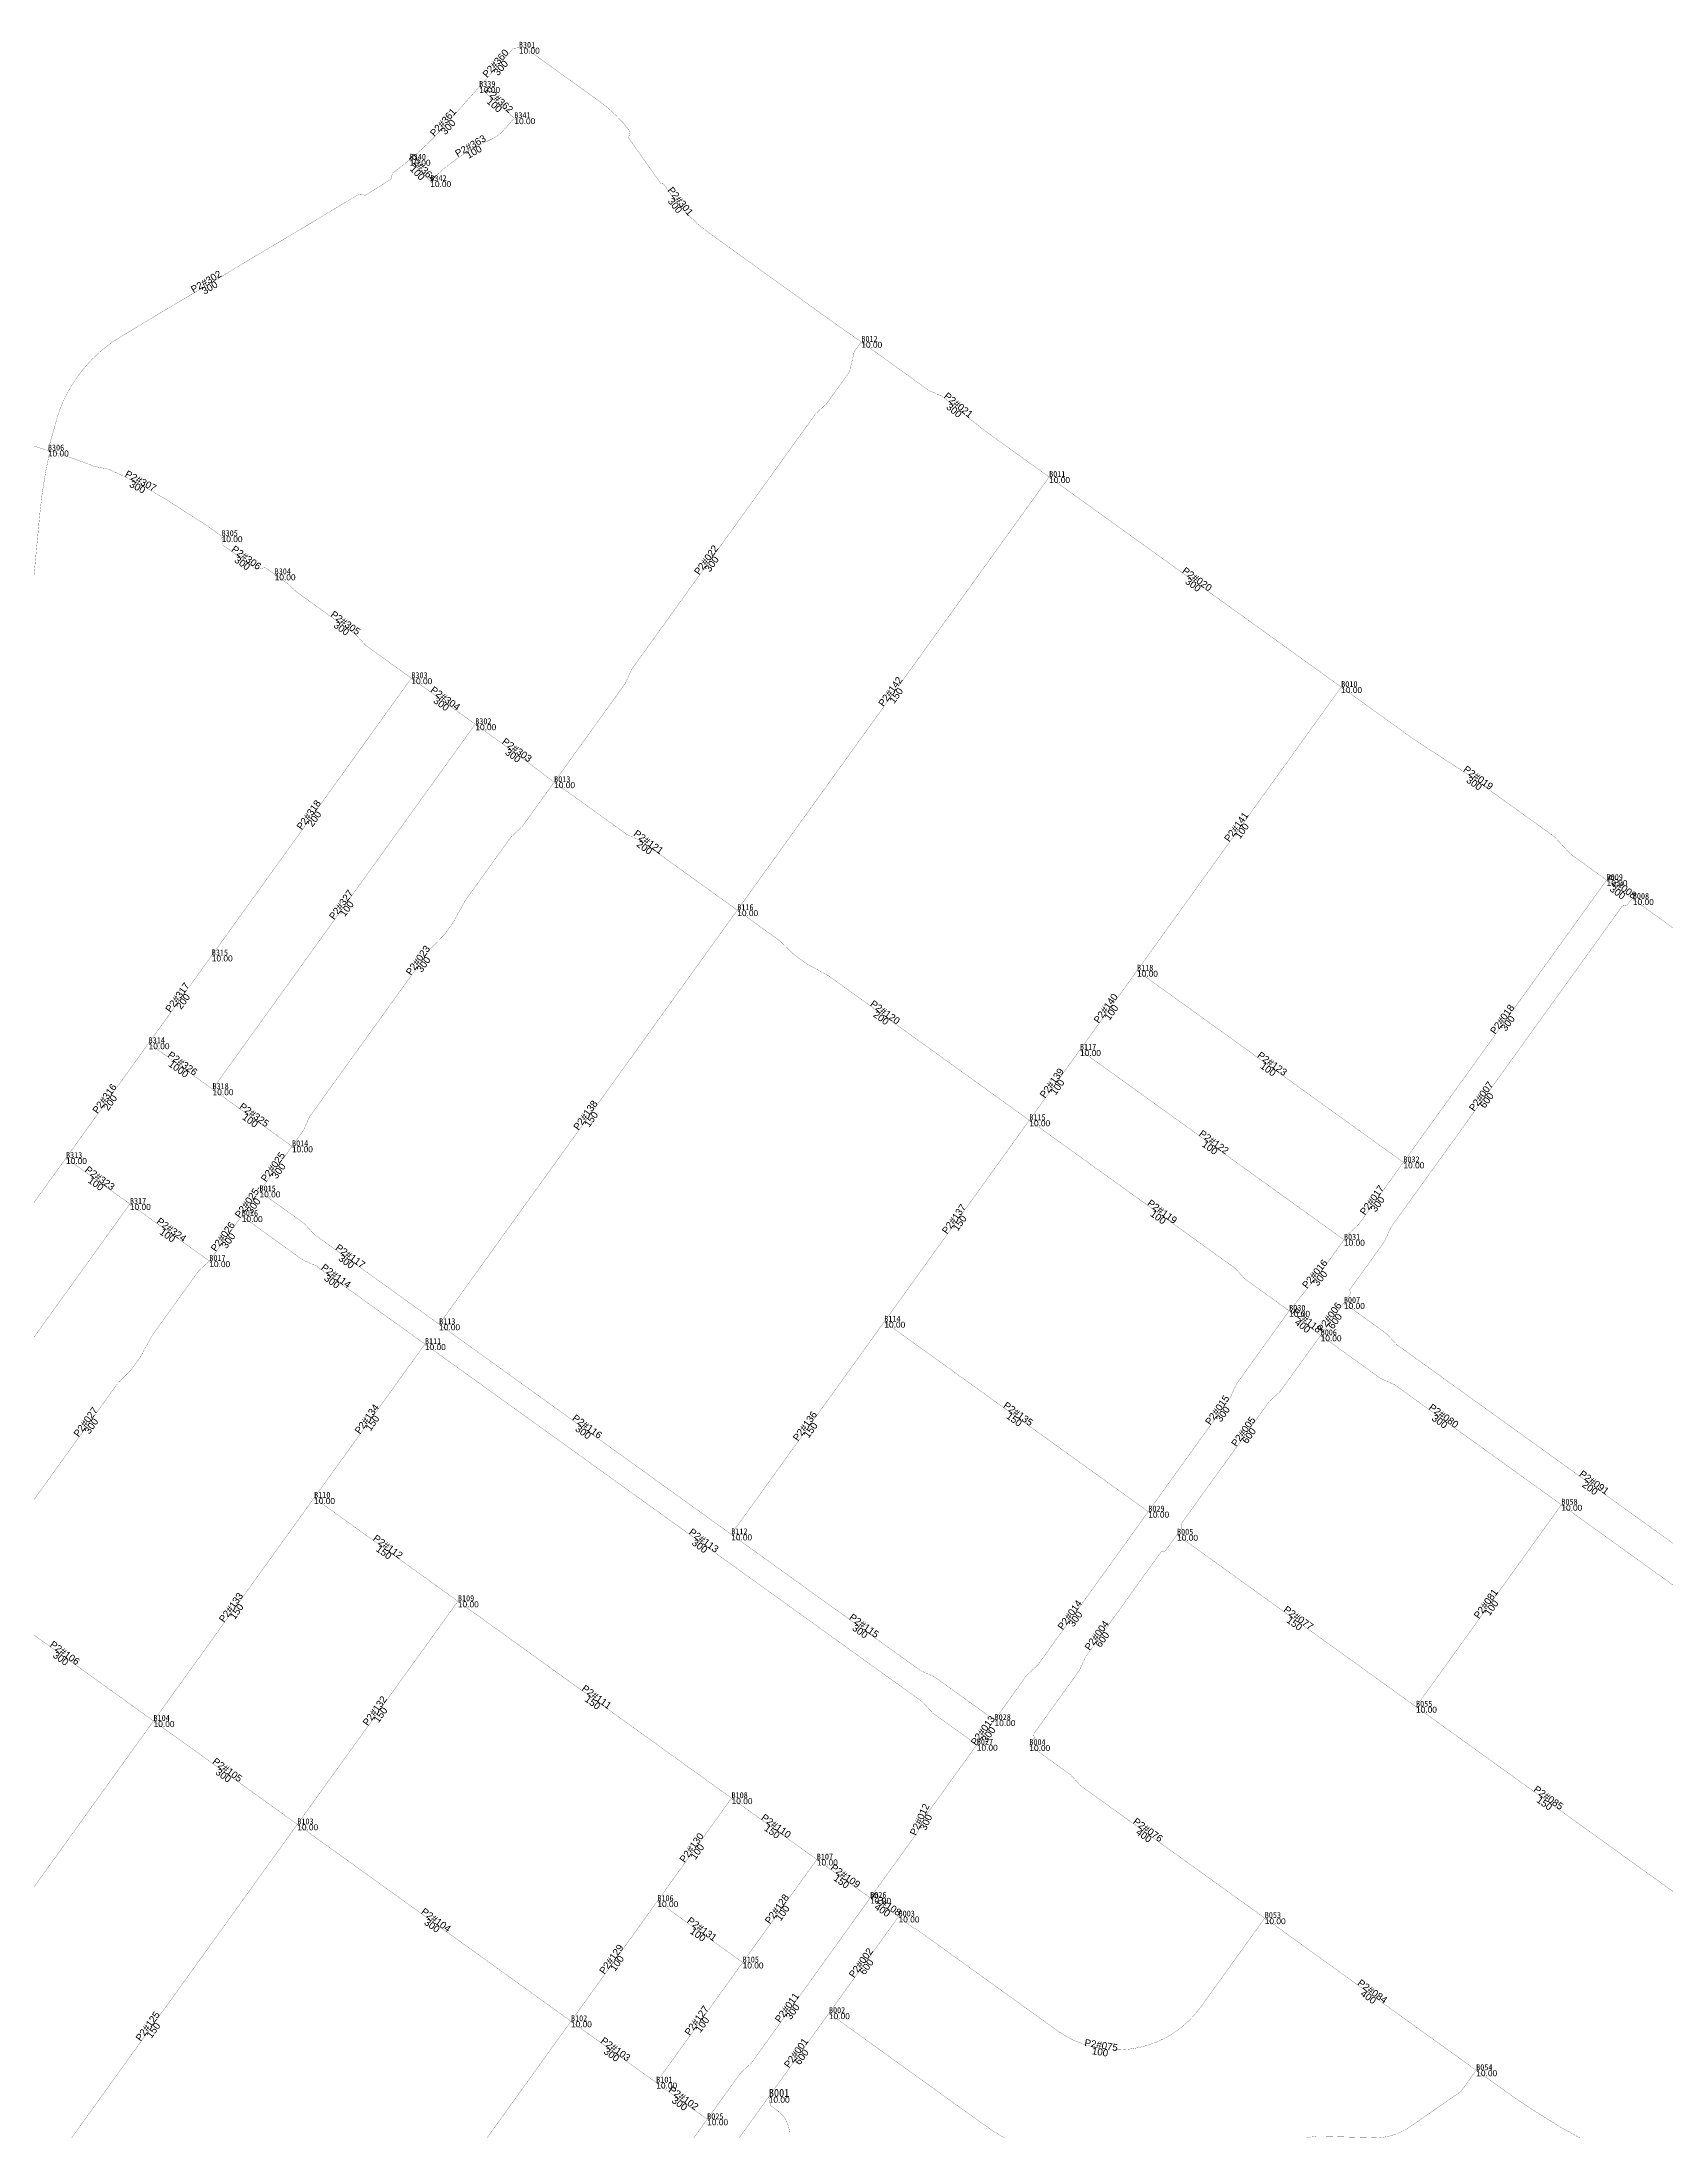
# Model space of a CAD drawing. Header units: metres. Extents: x 145475 to 149778, y 297310 to 301410.
# Drawn here: x 146320 to 147950, y 299313 to 301410 of the extents above; entities that cross this region are included whole.
import ezdxf
from ezdxf.enums import TextEntityAlignment as Align

# ---------------------------------------------------------------- set-up
doc = ezdxf.new("R2010")
doc.units = ezdxf.units.M
for name, color, linetype in [('L_diameter', 3, 'Continuous'), ('L_FH', 10, 'Continuous'), ('L_Junction', 1, 'Continuous'), ('L_pipeline', 5, 'Continuous'), ('L_pipes', 2, 'Continuous')]:
    doc.layers.add(name, color=color, linetype=linetype)
doc.styles.get("Standard").update_dxf_attribs({"font": 'arial.ttf'})
doc.styles.add('굴림체', font='GulimChe.ttf')

msp = doc.modelspace()

# ---------------------------------------------------------------- linework, layer by layer
at = {"layer": 'L_pipeline', "color": 5, "const_width": 0.2}
for points in [[(146759.1, 301364.3), (146793.5, 301403.1), (146799, 301403.7)], [(146759.1, 301364.3), (146794.4, 301333)], [(146710.1, 301269.8), (146689.4, 301291.2)], [(146834.4, 300666.3), (146905.9, 300765.6), (146912.2, 300779.6), (147096.7, 301036), (147107.9, 301046.4), (147130.8, 301078.3), (147135.6, 301098.6), (147142.7, 301108.4)], [(147331.2, 300972.7), (147264.3, 301020.8), (147224, 301053.6), (147210, 301059.9), (147142.7, 301108.4)], [(147018.2, 300537.8), (147331.2, 300972.7)], [(147331.2, 300972.7), (147624.3, 300761.8)], [(146553.9, 300875), (146544.7, 300881.7), (146535.5, 300880.2), (146502.1, 300904.2), (146500.6, 300913.3)], [(146691.1, 300770.7), (146645.3, 300803.6), (146634.9, 300814.8), (146575.9, 300857.3), (146566.8, 300865.8), (146553.9, 300875)], [(146691.1, 300770.7), (146490.8, 300492.3)], [(146755.2, 300724.5), (146691.1, 300770.7)], [(147419.4, 300477), (147624.3, 300761.8)], [(147890.7, 300568), (147854.7, 300593.9), (147838.2, 300611.6), (147749.6, 300675.3), (147699.1, 300708), (147624.3, 300761.8)], [(146491.5, 300358.1), (146755.2, 300724.5)], [(146755.2, 300724.5), (146797.7, 300694), (146834.4, 300666.3)], [(146571.3, 300300.7), (146582.7, 300316.6), (146589, 300330.5), (146710.2, 300498.8), (146724.2, 300513.2), (146733.2, 300525.7), (146745.3, 300547.6), (146790.9, 300611), (146802.1, 300621.4), (146834.4, 300666.3)], [(146834.4, 300666.3), (146907.5, 300613.7), (146921.4, 300607.4), (147018.2, 300537.8)], [(147686.7, 300284.6), (147890.7, 300568)], [(147917, 300549), (147890.7, 300568)], [(146719, 300122), (147018.2, 300537.8)], [(147018.2, 300537.8), (147060.9, 300507), (147075.4, 300492.9), (147087.9, 300483.9), (147109.9, 300471.8), (147311.3, 300326.8)], [(147627, 300143.4), (147633.6, 300152.6), (147632.9, 300156.7), (147667.9, 300205.3), (147674.2, 300219.3), (147906.4, 300541.9), (147911.3, 300542.7), (147915.8, 300549)], [(148421.9, 300189.4), (148389.2, 300212.9), (148342.2, 300250.4), (148089.5, 300432.3), (148039.1, 300464.9), (147988.4, 300501.3), (147974.5, 300507.6), (147917, 300549)], [(146490.8, 300492.3), (146427.4, 300404.2)], [(147362.1, 300397.5), (147419.4, 300477)], [(147686.7, 300284.6), (147419.4, 300477)], [(146427.4, 300404.2), (146344.5, 300288.9)], [(146491.5, 300358.1), (146427.4, 300404.2)], [(147311.3, 300326.8), (147362.1, 300397.5)], [(147627.1, 300206.8), (147362.1, 300397.5)], [(146571.3, 300300.7), (146491.5, 300358.1)], [(147311.3, 300326.8), (147165.7, 300124.5)], [(147311.3, 300326.8), (147517.6, 300178.4), (147528, 300167.2), (147572.1, 300135.5)], [(146571.3, 300300.7), (146538.7, 300255.4)], [(146344.5, 300288.9), (146106.4, 299958.2)], [(146408.6, 300242.8), (146344.5, 300288.9)], [(147627.1, 300206.8), (147630.9, 300212.1), (147642.1, 300222.6), (147686.7, 300284.6)], [(146488.3, 300185.5), (146408.6, 300242.8)], [(146520.9, 300230.7), (146538.7, 300255.4)], [(146538.7, 300255.4), (146583.4, 300223.3), (146593.8, 300212.1), (146719, 300122)], [(146488.3, 300185.5), (146488.6, 300185.8), (146520.9, 300230.7)], [(147572.1, 300135.5), (147603.5, 300174), (147627.1, 300206.8)]]:
    msp.add_lwpolyline(points, dxfattribs=at)
for points in [[(147142.6, 301108.3), (147108.4, 301132.4), (146990.4, 301217.4, -0.083378), (146951.4, 301256.7), (146944, 301267.2), (146941.2, 301267.7), (146909.2, 301313), (146910.4, 301319.9, 0.074902), (146879.3, 301350.3), (146804.2, 301404.3), (146799, 301403.7)], [(146689.4, 301291.2, 0.038173), (146723.3, 301323.9), (146759.1, 301364.3)], [(146794.4, 301333), (146782.8, 301319.8, -0.109226), (146772.6, 301312.5, 0.095022), (146710.1, 301269.8)], [(146326.3, 300999.3), (146337.2, 301037.6, -0.174034), (146399.8, 301113.8), (146639.1, 301256.9), (146644.6, 301255.5), (146652.7, 301260.4, 0.017348), (146671, 301272.2), (146672, 301277.8, 0.017764), (146689.4, 301291.2)], [(145973.2, 300961.1, -0.033194), (146029, 300987.5), (146041.7, 300995.5), (146070.1, 301003.1, -0.102878), (146259.7, 301017.6), (146273.8, 301012.5, -0.016173), (146303.3, 301006.8), (146326.3, 300999.3)], [(146328.3, 300998.7, 0.032261), (146318.3, 300936.6), (146309.9, 300847.9, -0.20876), (146229.9, 300703.7), (146171.7, 300659.1, 0.073659), (146111.7, 300597.3), (146041.3, 300499.5, -0.152963), (145890.6, 300386.5, -0.029498), (145854.9, 300376.2), (145724.4, 300346.8)], [(146500.6, 300913.3), (146485.1, 300924.4), (146444.3, 300950.5, 0.034726), (146387.1, 300980.6), (146372.5, 300983.5, 0.026382), (146326.3, 300999.3, 0.026382)]]:
    msp.add_lwpolyline(points, format="xyb", dxfattribs=at)
at = {"layer": 'L_pipeline', "const_width": 0.2}
for points in [[(146170.6, 299912), (146408.6, 300242.8)], [(146520.9, 300230.7), (146581.8, 300186.8), (146595.7, 300180.5), (146704.7, 300102.1)], [(146250.3, 299854.6), (146295.3, 299917.2), (146301.7, 299931.1), (146395.8, 300062), (146410, 300076.5), (146419, 300089), (146431.2, 300111.1), (146477.4, 300175.3), (146488.3, 300185.5)], [(147430.7, 299933.9), (147512.9, 300048.2), (147519.3, 300062.1), (147572.1, 300135.5)], [(147572.1, 300135.5), (147603.6, 300110.8)], [(147603.7, 300110.9), (147627, 300143.4)], [(147627, 300143.4), (147669.6, 300112.7), (147680.1, 300101.5), (147974.6, 299889.6), (147996.6, 299877.5), (148009.1, 299868.5), (148023.6, 299854.3), (148127.1, 299779.8)], [(146719, 300122), (147012.1, 299911.1)], [(147165.7, 300124.5), (147012.1, 299911.1)], [(147430.7, 299933.9), (147165.7, 300124.5)], [(147603.7, 300110.9), (147563.1, 300054.6), (147551.9, 300044.2), (147512.6, 299989.5), (147463.8, 299921.8), (147464.5, 299917.6), (147459.5, 299910.7)], [(147603.7, 300110.9), (147664, 300067.5), (147678, 300061.2), (147845.3, 299940.8)], [(146593.5, 299947.7), (146704.7, 300102.1)], [(146704.7, 300102.1), (147204.1, 299742.8), (147214.5, 299731.6), (147258.6, 299699.8)], [(146432.3, 299723.7), (146593.5, 299947.7)], [(146593.5, 299947.7), (146737.8, 299843.9)], [(147276.4, 299724.6), (147308.7, 299769.6), (147319.9, 299780), (147430.7, 299933.9)], [(147699.4, 299738), (147845.3, 299940.8)], [(147845.3, 299940.8), (147987.1, 299838.7), (148001.6, 299824.6), (148014.1, 299815.6), (148036.2, 299803.4), (148107.3, 299752.2)], [(147012.1, 299911.1), (147202.1, 299774.3), (147216.1, 299768), (147276.4, 299724.6)], [(147311.3, 299699.5), (147316.3, 299706.4), (147315.6, 299710.6), (147361.6, 299774.6), (147368, 299788.5), (147443.7, 299893.7), (147447.8, 299894.4), (147459.5, 299910.7)], [(147699.4, 299738), (147459.5, 299910.7)], [(146250.3, 299854.6), (146432.3, 299723.7)], [(146576.6, 299619.9), (146737.8, 299843.9)], [(146737.8, 299843.9), (147012.4, 299646.2)], [(147961.4, 299549.5), (147699.4, 299738)], [(146432.3, 299723.7), (146576.6, 299619.9)], [(147276.4, 299724.6), (147258.6, 299699.8)], [(147151.6, 299546.1), (147199.4, 299612.5), (147205.8, 299626.5), (147258.6, 299699.8)], [(147311.3, 299699.5), (147352.9, 299669.5), (147363.3, 299658.3), (147547.6, 299525.8)], [(146938, 299542.8), (147012.4, 299646.2)], [(147012.4, 299646.2), (147098, 299584.6)], [(146282.1, 299210.6), (146576.6, 299619.9)], [(146576.6, 299619.9), (146851.3, 299422.2)], [(147023.6, 299481.2), (147098, 299584.6)], [(147098, 299584.6), (147151.6, 299546.1)], [(146988, 299323.8), (147021.4, 299370.2), (147032.6, 299380.6), (147151.6, 299546.1)], [(147180.1, 299527.4), (147151.6, 299546.1)], [(146851.3, 299422.2), (146938, 299542.8)], [(147023.6, 299481.2), (146938, 299542.8)], [(147110.2, 299430.3), (147180.1, 299527.4)], [(147547.6, 299525.8), (147759.8, 299373)], [(146936.8, 299360.6), (147023.6, 299481.2)], [(146489.9, 298920), (146851.3, 299422.2)], [(146851.3, 299422.2), (146936.8, 299360.6)], [(147049.9, 299346.5), (147110.2, 299430.3)], [(146936.8, 299360.6), (146988, 299323.8)], [(147049.9, 299346.5), (146978.1, 299246.7), (146973.3, 299236.2), (146965.4, 299225.2)], [(147049.8, 299346.3), (147051.7, 299337.5), (147058.5, 299332.6), (147063.7, 299327.9), (147067.2, 299322.7), (147069.7, 299316.8), (147070.8, 299310.1)], [(146988, 299323.8), (146933.5, 299248.1)]]:
    msp.add_lwpolyline(points, dxfattribs=at)
for points in [[(146432.3, 299723.7), (146191, 299388.3, 0.006219), (146188.2, 299384.2), (146184.2, 299378.5), (146173.7, 299371.6)], [(147180.1, 299527.4), (147195.5, 299515.4), (147196.5, 299515.6), (147339.2, 299412.9, 0.414215), (147483.3, 299436.4), (147547.6, 299525.8)], [(147110.2, 299430.3), (147264.9, 299318.9, 0.035859), (147298.7, 299298.1), (147328.1, 299282.8, -0.029128), (147363.4, 299261.7), (147441.3, 299208.8, 0.40685), (147512.4, 299221.4), (147556.2, 299282.5, -0.249861), (147605.3, 299306.7), (147656.1, 299305.2, 0.160466), (147693.2, 299316.1), (147744.5, 299351.7), (147759.8, 299373)], [(147759.8, 299373), (147788.3, 299352.6, 0.010419), (147813.6, 299335.1, 0.035307), (147904.3, 299284.2, -0.045735), (148024.2, 299213.6), (148056.1, 299190.6)]]:
    msp.add_lwpolyline(points, format="xyb", dxfattribs=at)

# ---------------------------------------------------------------- texts
at = {"layer": 'L_diameter'}
for s, rotation, p in [('300', 48.403, (146778.2, 301385.8)), ('100', 318.403, (146776.8, 301348.7)), ('300', 48.403, (146725.5, 301326.5)), ('100', 30.0209, (146752.1, 301302.2)), ('100', 314.0409, (146699.7, 301280.5)), ('300', 309.1911, (146958.5, 301247.4)), ('300', 30.8749, (146486.9, 301165.9)), ('300', 320.9396, (147238, 301042.2)), ('300', 332.0534, (146417.9, 300965.7)), ('300', 324.2615, (146523.5, 300888.9)), ('300', 54.2615, (146989.8, 300887.4)), ('300', 324.2618, (147477.7, 300867.3)), ('300', 324.2615, (146623, 300823.4)), ('150', 54.2615, (147174.7, 300755.3)), ('300', 324.2615, (146723.2, 300747.6)), ('300', 324.2615, (146795.1, 300695.8)), ('300', 324.2618, (147759.9, 300667.9)), ('200', 54.2615, (146590.9, 300631.5)), ('100', 54.2615, (147521.8, 300619.4)), ('200', 324.2615, (146927.1, 300603.4)), ('300', 324.2618, (147903.8, 300558.5)), ('100', 54.2615, (146623.4, 300541.3)), ('300', 54.2615, (146700.5, 300485.4)), ('200', 54.2615, (146459.1, 300448.2)), ('200', 324.2615, (147164.6, 300432.4)), ('100', 54.2615, (147390.8, 300437.2)), ('300', 54.2615, (147788.7, 300426.3)), ('1000', 324.2615, (146459.5, 300381.1)), ('100', 324.2615, (147553.1, 300380.8)), ('100', 54.2615, (147336.7, 300362.2)), ('200', 54.2615, (146385.9, 300346.6)), ('600', 54.2615, (147767.5, 300348.9)), ('100', 324.2615, (146531.4, 300329.4)), ('150', 54.2615, (146868.6, 300329.9)), ('100', 324.2615, (147494.6, 300302.1)), ('300', 54.2615, (146555, 300278)), ('100', 324.2615, (146376.5, 300265.9)), ('300', 54.2615, (146529.8, 300243)), ('100', 324.2615, (147442.7, 300232.3)), ('300', 54.2615, (147658, 300244.7)), ('100', 324.2615, (146448.4, 300214.1)), ('150', 54.2615, (147238.5, 300225.7)), ('300', 54.2615, (146504.6, 300208)), ('300', 324.2615, (146627.9, 300187.6)), ('300', 50.8016, (147600.5, 300170.4)), ('300', 324.2615, (146613.5, 300167.7)), ('600', 54.2615, (147615.3, 300127.2)), ('400', 321.9407, (147587.8, 300123.2)), ('300', 54.2615, (146367, 300021.9)), ('150', 54.2615, (146649.1, 300024.9)), ('150', 324.2615, (147298.2, 300029.2)), ('300', 54.2615, (147502.7, 300033.9)), ('300', 324.2615, (147725.2, 300027.2)), ('300', 324.2615, (146865.6, 300016.5)), ('150', 54.2615, (147088.9, 300017.8)), ('600', 54.2615, (147528.9, 300012.2)), ('200', 324.2615, (147876.2, 299960.4)), ('300', 324.2615, (146982.6, 299902.1)), ('150', 324.2615, (146665.6, 299895.8)), ('150', 54.2615, (146512.9, 299835.7)), ('100', 54.2618, (147772.3, 299839.4)), ('300', 324.2615, (147143.5, 299816.5)), ('300', 54.2615, (147354.7, 299828.2)), ('150', 324.2615, (147579.5, 299824.3)), ('600', 54.2615, (147381.7, 299807.6)), ('300', 324.2615, (146341.3, 299789.2)), ('150', 54.2615, (146657.2, 299731.9)), ('150', 324.2615, (146875.1, 299745)), ('300', 54.2615, (147267.5, 299712.2)), ('300', 324.2615, (146504.5, 299671.8)), ('300', 65.5685, (147204.4, 299623.4)), ('150', 324.2615, (147830.4, 299643.8)), ('150', 324.2615, (147055.2, 299615.4)), ('400', 324.2615, (147428.4, 299611.5)), ('100', 54.2615, (146975.2, 299594.5)), ('150', 324.2615, (147124.8, 299565.3)), ('300', 324.2615, (146713.9, 299521)), ('100', 54.2615, (147060.8, 299532.9)), ('400', 326.7876, (147165.8, 299536.7)), ('100', 324.2615, (146980.8, 299512)), ('100', 54.2615, (146894.6, 299482.5)), ('600', 54.2615, (147145.1, 299478.9)), ('300', 54.2615, (147070.9, 299433.9)), ('400', 324.2615, (147653.7, 299449.4)), ('150', 54.2615, (146429.3, 299415.2)), ('100', 54.2615, (146980.2, 299420.9)), ('300', 324.2615, (146894.1, 299391.4)), ('600', 54.2615, (147080, 299388.4)), ('100', 350.7325, (147382.9, 299394.8)), ('300', 324.2615, (146962.4, 299342.2))]:
    msp.add_text(s, height=7, rotation=rotation, dxfattribs=at).set_placement(p, align=Align.TOP_CENTER)
at = {"layer": 'L_FH', "color": 4}
for p in [(146799, 301403.7), (146759.2, 301364.3), (146794.5, 301333), (146689.4, 301291.2), (146710.1, 301269.8), (147142.7, 301108.4), (146326.3, 300999.3), (147331.2, 300972.7), (146500.7, 300913.3), (146553.9, 300875), (146691.1, 300770.7), (147624.3, 300761.8), (146755.3, 300724.5), (146834.4, 300666.3), (147890.7, 300568), (147018.2, 300537.8), (147917.1, 300549), (146490.8, 300492.3), (147419.4, 300477), (146427.4, 300404.2), (147362.2, 300397.4), (146491.6, 300358), (147311.3, 300326.8), (146571.3, 300300.7), (146344.5, 300288.9), (147686.8, 300284.6), (146408.6, 300242.8), (146538.7, 300255.4), (146520.9, 300230.6), (147627.1, 300206.8), (146488.3, 300185.4), (147572.1, 300135.5), (147627.1, 300143.4), (146719, 300122), (147165.8, 300124.5), (147603.7, 300110.9), (146704.7, 300102.1), (146593.5, 299947.6), (147430.7, 299933.9), (147845.3, 299940.7), (147012.1, 299911), (147459.6, 299910.6), (146737.8, 299843.8), (147699.4, 299738), (146432.4, 299723.6), (147276.4, 299724.6), (147258.6, 299699.8), (147311.3, 299699.5), (147012.5, 299646.2), (146576.6, 299619.9), (147098.1, 299584.6), (147151.6, 299546.1), (146938, 299542.8), (147180.1, 299527.4), (147547.6, 299525.7), (147023.6, 299481.2), (146851.3, 299422.2), (147110.2, 299430.3), (146936.9, 299360.6), (147759.9, 299373), (147049.8, 299346.3), (146988, 299323.8)]:
    msp.add_text('10.00', height=6, dxfattribs=at).set_placement(p, align=Align.TOP_LEFT)
at = {"layer": 'L_Junction', "color": 1, "style": '굴림체'}
for s, height, p in [('B301', 6, (146799, 301403.7)), ('B339', 6, (146759.1, 301364.3)), ('B341', 6, (146794.4, 301333)), ('B340', 6, (146689.4, 301291.2)), ('B342', 6, (146710.1, 301269.8)), ('B012', 6, (147142.7, 301108.4)), ('B306', 6, (146326.3, 300999.3)), ('B011', 6, (147331.2, 300972.7)), ('B305', 6, (146500.6, 300913.3)), ('B304', 6, (146553.9, 300875)), ('B303', 6, (146691.1, 300770.7)), ('B010', 6, (147624.3, 300761.8)), ('B302', 6, (146755.2, 300724.5)), ('B013', 6, (146834.4, 300666.3)), ('B009', 6, (147890.7, 300568)), ('B008', 6, (147917, 300549)), ('B116', 6, (147018.2, 300537.8)), ('B315', 6, (146490.8, 300492.3)), ('B118', 6, (147419.4, 300477)), ('B314', 6, (146427.4, 300404.2)), ('B117', 6, (147362.1, 300397.5)), ('B318', 6, (146491.5, 300358.1)), ('B115', 6, (147311.3, 300326.8)), ('B014', 6, (146571.3, 300300.7)), ('B313', 6, (146344.5, 300288.9)), ('B032', 6, (147686.7, 300284.6)), ('B015', 6, (146538.7, 300255.4)), ('B317', 6, (146408.6, 300242.8)), ('B016', 6, (146520.9, 300230.7)), ('B031', 6, (147627.1, 300206.8)), ('B017', 6, (146488.3, 300185.5)), ('B030', 6, (147572.1, 300135.5)), ('B007', 6, (147627, 300143.4)), ('B113', 6, (146719, 300122)), ('B114', 6, (147165.7, 300124.5)), ('B006', 6, (147603.7, 300110.9)), ('B111', 6, (146704.7, 300102.1)), ('B110', 6, (146593.5, 299947.7)), ('B058', 6, (147845.3, 299940.8)), ('B029', 6, (147430.7, 299933.9)), ('B112', 6, (147012.1, 299911.1)), ('B005', 6, (147459.5, 299910.7)), ('B109', 6, (146737.8, 299843.9)), ('B055', 6, (147699.4, 299738)), ('B104', 6, (146432.3, 299723.7)), ('B028', 6, (147276.4, 299724.6)), ('B027', 6, (147258.6, 299699.8)), ('B004', 6, (147311.3, 299699.5)), ('B108', 6, (147012.4, 299646.2)), ('B103', 6, (146576.6, 299619.9)), ('B107', 6, (147098, 299584.6)), ('B106', 6, (146938, 299542.8)), ('B026', 6, (147151.6, 299546.1)), ('B003', 6, (147180.1, 299527.4)), ('B053', 6, (147547.6, 299525.8)), ('B105', 6, (147023.6, 299481.2)), ('B102', 6, (146851.3, 299422.2)), ('B002', 6, (147110.2, 299430.3)), ('B054', 6, (147759.8, 299373)), ('B101', 6, (146936.8, 299360.6)), ('B001', 8, (147049.8, 299346.3)), ('B025', 6, (146988, 299323.8))]:
    msp.add_text(s, height=height, dxfattribs=at).set_placement(p)
at = {"layer": 'L_pipes'}
for s, rotation, p in [('P2#360', 48.403, (146778.2, 301385.8)), ('P2#362', 318.403, (146776.8, 301348.7)), ('P2#361', 48.403, (146725.5, 301326.5)), ('P2#363', 30.0209, (146752.1, 301302.2)), ('P2#364', 314.0409, (146699.7, 301280.5)), ('P2#301', 309.1911, (146958.5, 301247.4)), ('P2#302', 30.8749, (146486.9, 301165.9)), ('P2#021', 320.9396, (147238, 301042.2)), ('P2#307', 332.0534, (146417.9, 300965.7)), ('P2#306', 324.2615, (146523.5, 300888.9)), ('P2#022', 54.2615, (146989.8, 300887.4)), ('P2#020', 324.2618, (147477.7, 300867.3)), ('P2#305', 324.2615, (146623, 300823.4)), ('P2#304', 324.2615, (146723.2, 300747.6)), ('P2#142', 54.2615, (147174.7, 300755.3)), ('P2#303', 324.2615, (146795.1, 300695.8)), ('P2#019', 324.2618, (147759.9, 300667.9)), ('P2#318', 54.2615, (146590.9, 300631.5)), ('P2#141', 54.2615, (147521.8, 300619.4)), ('P2#121', 324.2615, (146927.1, 300603.4)), ('P2#008', 324.2618, (147903.8, 300558.5)), ('P2#327', 54.2615, (146623.4, 300541.3)), ('P2#023', 54.2615, (146700.5, 300485.4)), ('P2#317', 54.2615, (146459.1, 300448.2)), ('P2#120', 324.2615, (147164.6, 300432.4)), ('P2#140', 54.2615, (147390.8, 300437.2)), ('P2#018', 54.2615, (147788.7, 300426.3)), ('P2#326', 324.2615, (146459.5, 300381.1)), ('P2#123', 324.2615, (147553.1, 300380.8)), ('P2#316', 54.2615, (146385.9, 300346.6)), ('P2#139', 54.2615, (147336.7, 300362.2)), ('P2#007', 54.2615, (147767.5, 300348.9)), ('P2#325', 324.2615, (146531.4, 300329.4)), ('P2#138', 54.2615, (146868.6, 300329.9)), ('P2#122', 324.2615, (147494.6, 300302.1)), ('P2#323', 324.2615, (146376.5, 300265.9)), ('P2#025', 54.2615, (146555, 300278)), ('P2#025-', 54.2615, (146529.8, 300243)), ('P2#017', 54.2615, (147658, 300244.7)), ('P2#137', 54.2615, (147238.5, 300225.7)), ('P2#119', 324.2615, (147442.7, 300232.3)), ('P2#324', 324.2615, (146448.4, 300214.1)), ('P2#026', 54.2615, (146504.6, 300208)), ('P2#117', 324.2615, (146627.9, 300187.6)), ('P2#114', 324.2615, (146613.5, 300167.7)), ('P2#016', 50.8016, (147600.5, 300170.4)), ('P2#118', 321.9407, (147587.8, 300123.2)), ('P2#006', 54.2615, (147615.3, 300127.2)), ('P2#015', 54.2615, (147502.7, 300033.9)), ('P2#027', 54.2615, (146367, 300021.9)), ('P2#134', 54.2615, (146649.1, 300024.9)), ('P2#116', 324.2615, (146865.6, 300016.5)), ('P2#136', 54.2615, (147088.9, 300017.8)), ('P2#135', 324.2615, (147298.2, 300029.2)), ('P2#005', 54.2615, (147528.9, 300012.2)), ('P2#080', 324.2615, (147725.2, 300027.2)), ('P2#091', 324.2615, (147876.2, 299960.4)), ('P2#112', 324.2615, (146665.6, 299895.8)), ('P2#113', 324.2615, (146982.6, 299902.1)), ('P2#133', 54.2615, (146512.9, 299835.7)), ('P2#014', 54.2615, (147354.7, 299828.2)), ('P2#077', 324.2615, (147579.5, 299824.3)), ('P2#081', 54.2618, (147772.3, 299839.4)), ('P2#115', 324.2615, (147143.5, 299816.5)), ('P2#004', 54.2615, (147381.7, 299807.6)), ('P2#106', 324.2615, (146341.3, 299789.2)), ('P2#111', 324.2615, (146875.1, 299745)), ('P2#132', 54.2615, (146657.2, 299731.9)), ('P2#013', 54.2615, (147267.5, 299712.2)), ('P2#105', 324.2615, (146504.5, 299671.8)), ('P2#085', 324.2615, (147830.4, 299643.8)), ('P2#110', 324.2615, (147055.2, 299615.4)), ('P2#012', 65.5685, (147204.4, 299623.4)), ('P2#130', 54.2615, (146975.2, 299594.5)), ('P2#076', 324.2615, (147428.4, 299611.5)), ('P2#109', 324.2615, (147124.8, 299565.3)), ('P2#128', 54.2615, (147060.8, 299532.9)), ('P2#108', 326.7876, (147165.8, 299536.7)), ('P2#104', 324.2615, (146713.9, 299521)), ('P2#131', 324.2615, (146980.8, 299512)), ('P2#129', 54.2615, (146894.6, 299482.5)), ('P2#002', 54.2615, (147145.1, 299478.9)), ('P2#084', 324.2615, (147653.7, 299449.4)), ('P2#011', 54.2615, (147070.9, 299433.9)), ('P2#125', 54.2615, (146429.3, 299415.2)), ('P2#127', 54.2615, (146980.2, 299420.9)), ('P2#103', 324.2615, (146894.1, 299391.4)), ('P2#001', 54.2615, (147080, 299388.4)), ('P2#075', 350.7325, (147382.9, 299394.8)), ('P2#102', 324.2615, (146962.4, 299342.2))]:
    msp.add_text(s, height=7, rotation=rotation, dxfattribs=at).set_placement(p, align=Align.CENTER)

doc.saveas('drawing.dxf')
